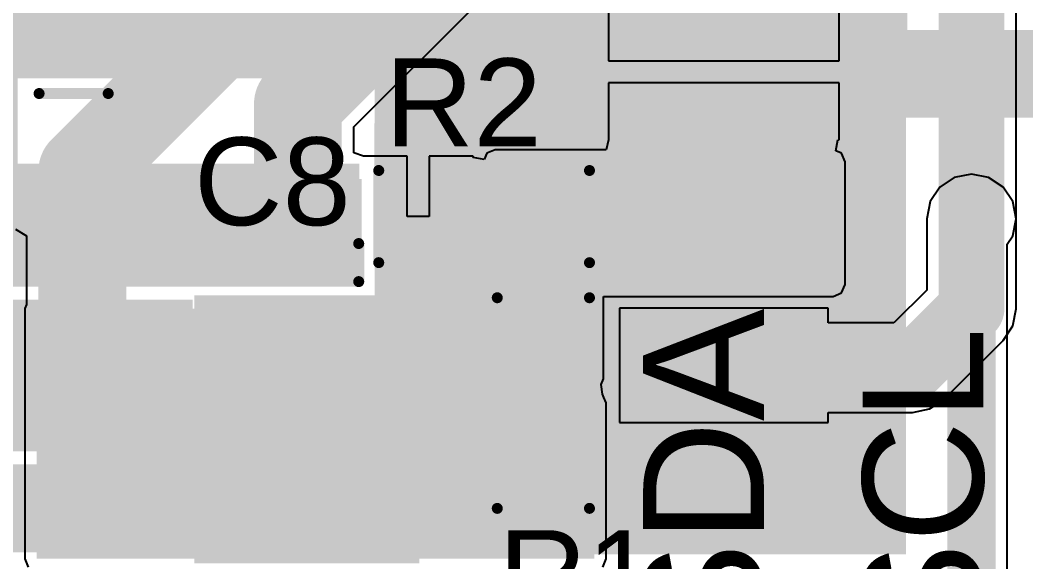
# Model space of a CAD drawing. Header units: millimetres. Extents: x -0.27 to 4.7, y -0.39 to 2.83.
# Drawn here: x 2.0025 to 2.4606, y 2.2106 to 2.4575 of the extents above; entities that cross this region are included whole.
import ezdxf

# ---------------------------------------------------------------- set-up
doc = ezdxf.new("R2010")
doc.units = ezdxf.units.MM
doc.header["$MEASUREMENT"] = 0
for name, color, linetype in [('BottomLayer', 5, 'Continuous'), ('BottomSolder', 6, 'Continuous'), ('TopLayer', 1, 'Continuous'), ('TopOverlay', 2, 'Continuous'), ('TopPaste', 8, 'Continuous'), ('TopSolder', 216, 'Continuous'), ('ViaHoleLayer', 16, 'Continuous')]:
    doc.layers.add(name, color=color, linetype=linetype)
doc.styles.add('Arial', font='', dxfattribs={"height": 0.2})
doc.styles.get('Arial').set_extended_font_data('Arial')

# ---------------------------------------------------------------- blocks, each defined once
blk = doc.blocks.new('DDPAK_58')
at = {"layer": 'TopLayer'}
for points in [[(-0.02106, -0.14636), (0.02106, -0.14636), (0.02106, -0.2314), (-0.02106, -0.2314)], [(0.04587, -0.14636), (0.08799, -0.14636), (0.08799, -0.2314), (0.04587, -0.2314)], [(0.1128, -0.14636), (0.15492, -0.14636), (0.15492, -0.2314), (0.1128, -0.2314)]]:
    blk.add_hatch(color=1, dxfattribs=at).paths.add_polyline_path(points)
at = {"layer": 'TopPaste'}
for points in [[(-0.02106, -0.14636), (0.02106, -0.14636), (0.02106, -0.2314), (-0.02106, -0.2314)], [(0.04587, -0.14636), (0.08799, -0.14636), (0.08799, -0.2314), (0.04587, -0.2314)], [(0.1128, -0.14636), (0.15492, -0.14636), (0.15492, -0.2314), (0.1128, -0.2314)]]:
    blk.add_hatch(color=8, dxfattribs=at).paths.add_polyline_path(points)
at = {"layer": 'TopSolder'}
for points in [[(-0.02303, -0.14439), (0.02303, -0.14439), (0.02303, -0.23337), (-0.02303, -0.23337)], [(0.0439, -0.14439), (0.08996, -0.14439), (0.08996, -0.23337), (0.0439, -0.23337)], [(0.11083, -0.14439), (0.15689, -0.14439), (0.15689, -0.23337), (0.11083, -0.23337)]]:
    blk.add_hatch(color=216, dxfattribs=at).paths.add_polyline_path(points)
blk = doc.blocks.new('R___0603_102')
at = {"layer": 'TopLayer'}
for points in [[(-0.015, 0.0175), (-0.015, -0.0175), (-0.045, -0.0175), (-0.045, 0.0175)], [(0.045, 0.0175), (0.045, -0.0175), (0.015, -0.0175), (0.015, 0.0175)]]:
    blk.add_hatch(color=1, dxfattribs=at).paths.add_polyline_path(points)
at = {"layer": 'TopPaste'}
for points in [[(-0.015, 0.0175), (-0.015, -0.0175), (-0.045, -0.0175), (-0.045, 0.0175)], [(0.045, 0.0175), (0.045, -0.0175), (0.015, -0.0175), (0.015, 0.0175)]]:
    blk.add_hatch(color=8, dxfattribs=at).paths.add_polyline_path(points)
at = {"layer": 'TopSolder'}
for points in [[(-0.011, 0.0215), (-0.011, -0.0215), (-0.049, -0.0215), (-0.049, 0.0215)], [(0.049, 0.0215), (0.049, -0.0215), (0.011, -0.0215), (0.011, 0.0215)]]:
    blk.add_hatch(color=216, dxfattribs=at).paths.add_polyline_path(points)
at = {"layer": 'TopOverlay', "const_width": 0.005}
for points in [[(-0.048, 0.021), (0.048, 0.021)], [(-0.048, -0.021), (-0.048, 0.021)], [(0.048, -0.021), (0.048, 0.021)], [(-0.048, -0.021), (0.048, -0.021)]]:
    blk.add_lwpolyline(points, dxfattribs=at)
at = {"layer": 'TopOverlay', "const_width": 0.0025}
for points in [[(-0.04925, 0.021, 1), (-0.04675, 0.021, 1)], [(-0.04925, 0.021, 1), (-0.04675, 0.021, 1)], [(0.04675, 0.021, 1), (0.04925, 0.021, 1)], [(0.04675, 0.021, 1), (0.04925, 0.021, 1)], [(-0.04925, -0.021, 1), (-0.04675, -0.021, 1)], [(-0.04925, -0.021, 1), (-0.04675, -0.021, 1)], [(0.04675, -0.021, 1), (0.04925, -0.021, 1)], [(0.04675, -0.021, 1), (0.04925, -0.021, 1)]]:
    blk.add_lwpolyline(points, format="xyb", close=True, dxfattribs=at)
blk = doc.blocks.new('R___0603_103')
at = {"layer": 'TopLayer'}
for points in [[(-0.015, 0.0175), (-0.015, -0.0175), (-0.045, -0.0175), (-0.045, 0.0175)], [(0.045, 0.0175), (0.045, -0.0175), (0.015, -0.0175), (0.015, 0.0175)]]:
    blk.add_hatch(color=1, dxfattribs=at).paths.add_polyline_path(points)
at = {"layer": 'TopPaste'}
for points in [[(-0.015, 0.0175), (-0.015, -0.0175), (-0.045, -0.0175), (-0.045, 0.0175)], [(0.045, 0.0175), (0.045, -0.0175), (0.015, -0.0175), (0.015, 0.0175)]]:
    blk.add_hatch(color=8, dxfattribs=at).paths.add_polyline_path(points)
at = {"layer": 'TopSolder'}
for points in [[(-0.011, 0.0215), (-0.011, -0.0215), (-0.049, -0.0215), (-0.049, 0.0215)], [(0.049, 0.0215), (0.049, -0.0215), (0.011, -0.0215), (0.011, 0.0215)]]:
    blk.add_hatch(color=216, dxfattribs=at).paths.add_polyline_path(points)
at = {"layer": 'TopOverlay', "const_width": 0.005}
for points in [[(-0.048, 0.021), (0.048, 0.021)], [(-0.048, 0.021), (-0.048, -0.021)], [(0.048, 0.021), (0.048, -0.021)], [(-0.048, -0.021), (0.048, -0.021)]]:
    blk.add_lwpolyline(points, dxfattribs=at)
at = {"layer": 'TopOverlay', "const_width": 0.0025}
for points in [[(-0.04925, 0.021, 1), (-0.04675, 0.021, 1)], [(-0.04925, 0.021, 1), (-0.04675, 0.021, 1)], [(0.04675, 0.021, 1), (0.04925, 0.021, 1)], [(0.04675, 0.021, 1), (0.04925, 0.021, 1)], [(-0.04925, -0.021, 1), (-0.04675, -0.021, 1)], [(-0.04925, -0.021, 1), (-0.04675, -0.021, 1)], [(0.04675, -0.021, 1), (0.04925, -0.021, 1)], [(0.04675, -0.021, 1), (0.04925, -0.021, 1)]]:
    blk.add_lwpolyline(points, format="xyb", close=True, dxfattribs=at)
blk = doc.blocks.new('C____D_211')
at = {"layer": 'TopLayer'}
for points in [[(-0.16732, 0.05709), (-0.07283, 0.05709), (-0.07283, -0.05709), (-0.16732, -0.05709)], [(0.07283, 0.05709), (0.16732, 0.05709), (0.16732, -0.05709), (0.07283, -0.05709)]]:
    blk.add_hatch(color=1, dxfattribs=at).paths.add_polyline_path(points)
at = {"layer": 'TopPaste'}
for points in [[(-0.16732, 0.05709), (-0.07283, 0.05709), (-0.07283, -0.05709), (-0.16732, -0.05709)], [(0.07283, 0.05709), (0.16732, 0.05709), (0.16732, -0.05709), (0.07283, -0.05709)]]:
    blk.add_hatch(color=8, dxfattribs=at).paths.add_polyline_path(points)
at = {"layer": 'TopSolder'}
for points in [[(-0.17132, 0.06109), (-0.06883, 0.06109), (-0.06883, -0.06109), (-0.17132, -0.06109)], [(0.06883, 0.06109), (0.17132, 0.06109), (0.17132, -0.06109), (0.06883, -0.06109)]]:
    blk.add_hatch(color=216, dxfattribs=at).paths.add_polyline_path(points)
at = {"layer": 'TopOverlay', "const_width": 0.005}
for points in [[(-0.177, 0.099), (-0.177, 0.07)], [(-0.1437, 0.08465), (-0.1437, 0.0673)], [(0.1437, 0.08465), (-0.1437, 0.08465)], [(0.1437, 0.08465), (0.1437, 0.0673)], [(-0.16, 0.084), (-0.193, 0.084)], [(-0.1437, -0.0673), (-0.1437, -0.08465)], [(0.1437, -0.0673), (0.1437, -0.08465)], [(0.1437, -0.08465), (-0.1437, -0.08465)]]:
    blk.add_lwpolyline(points, dxfattribs=at)
at = {"layer": 'TopOverlay', "const_width": 0.0025}
for points in [[(-0.17825, 0.099, 1), (-0.17575, 0.099, 1)], [(-0.14495, 0.08465, 1), (-0.14245, 0.08465, 1)], [(-0.14495, 0.08465, 1), (-0.14245, 0.08465, 1)], [(0.14245, 0.08465, 1), (0.14495, 0.08465, 1)], [(0.14245, 0.08465, 1), (0.14495, 0.08465, 1)], [(-0.19425, 0.084, 1), (-0.19175, 0.084, 1)], [(-0.16125, 0.084, 1), (-0.15875, 0.084, 1)], [(-0.17825, 0.07, 1), (-0.17575, 0.07, 1)], [(-0.14495, 0.0673, 1), (-0.14245, 0.0673, 1)], [(0.14245, 0.0673, 1), (0.14495, 0.0673, 1)], [(-0.14495, -0.0673, 1), (-0.14245, -0.0673, 1)], [(0.14245, -0.0673, 1), (0.14495, -0.0673, 1)], [(-0.14495, -0.08465, 1), (-0.14245, -0.08465, 1)], [(-0.14495, -0.08465, 1), (-0.14245, -0.08465, 1)], [(0.14245, -0.08465, 1), (0.14495, -0.08465, 1)], [(0.14245, -0.08465, 1), (0.14495, -0.08465, 1)]]:
    blk.add_lwpolyline(points, format="xyb", close=True, dxfattribs=at)
blk = doc.blocks.new('20SVPF120M_213')
at = {"layer": 'TopLayer'}
for points in [[(-0.17913, 0.0315), (-0.04134, 0.0315), (-0.04134, -0.0315), (-0.17913, -0.0315)], [(0.04134, 0.0315), (0.17913, 0.0315), (0.17913, -0.0315), (0.04134, -0.0315)]]:
    blk.add_hatch(color=1, dxfattribs=at).paths.add_polyline_path(points)
at = {"layer": 'TopPaste'}
for points in [[(-0.17913, 0.0315), (-0.04134, 0.0315), (-0.04134, -0.0315), (-0.17913, -0.0315)], [(0.04134, 0.0315), (0.17913, 0.0315), (0.17913, -0.0315), (0.04134, -0.0315)]]:
    blk.add_hatch(color=8, dxfattribs=at).paths.add_polyline_path(points)
at = {"layer": 'TopSolder'}
for points in [[(-0.18313, 0.0355), (-0.03734, 0.0355), (-0.03734, -0.0355), (-0.18313, -0.0355)], [(0.03734, 0.0355), (0.18313, 0.0355), (0.18313, -0.0355), (0.03734, -0.0355)]]:
    blk.add_hatch(color=216, dxfattribs=at).paths.add_polyline_path(points)
at = {"layer": 'TopOverlay', "const_width": 0.005}
for points in [[(-0.07677, 0.12992), (-0.12992, 0.07677)], [(-0.07677, 0.12992), (0.12992, 0.12992)], [(0.12992, 0.12992), (0.12992, 0.04528)], [(-0.12992, 0.07677), (-0.12992, 0.04528)], [(-0.153, 0.064), (-0.153, 0.043)], [(-0.162, 0.053), (-0.144, 0.053)], [(-0.12992, -0.04528), (-0.12992, -0.07677)], [(0.12992, -0.04528), (0.12992, -0.12992)], [(-0.12992, -0.07677), (-0.07677, -0.12992)], [(-0.07677, -0.12992), (0.12992, -0.12992)]]:
    blk.add_lwpolyline(points, dxfattribs=at)
at = {"layer": 'TopOverlay', "const_width": 0.0025}
for points in [[(-0.07802, 0.12992, 1), (-0.07552, 0.12992, 1)], [(-0.07802, 0.12992, 1), (-0.07552, 0.12992, 1)], [(0.12867, 0.12992, 1), (0.13117, 0.12992, 1)], [(0.12867, 0.12992, 1), (0.13117, 0.12992, 1)], [(-0.13117, 0.07677, 1), (-0.12867, 0.07677, 1)], [(-0.13117, 0.07677, 1), (-0.12867, 0.07677, 1)], [(-0.15425, 0.064, 1), (-0.15175, 0.064, 1)], [(-0.16325, 0.053, 1), (-0.16075, 0.053, 1)], [(-0.14525, 0.053, 1), (-0.14275, 0.053, 1)], [(-0.13117, 0.04528, 1), (-0.12867, 0.04528, 1)], [(0.12867, 0.04528, 1), (0.13117, 0.04528, 1)], [(-0.15425, 0.043, 1), (-0.15175, 0.043, 1)], [(-0.13117, -0.04528, 1), (-0.12867, -0.04528, 1)], [(0.12867, -0.04528, 1), (0.13117, -0.04528, 1)], [(-0.13117, -0.07677, 1), (-0.12867, -0.07677, 1)], [(-0.13117, -0.07677, 1), (-0.12867, -0.07677, 1)], [(-0.07802, -0.12992, 1), (-0.07552, -0.12992, 1)], [(-0.07802, -0.12992, 1), (-0.07552, -0.12992, 1)], [(0.12867, -0.12992, 1), (0.13117, -0.12992, 1)], [(0.12867, -0.12992, 1), (0.13117, -0.12992, 1)]]:
    blk.add_lwpolyline(points, format="xyb", close=True, dxfattribs=at)

msp = doc.modelspace()

# ---------------------------------------------------------------- hatches: boundary and pattern name
at = {"layer": 'BottomLayer'}
for points in [[(1.87, 2.431), (2.40668, 2.431), (2.40668, 2.55495), (1.87, 2.55495)], [(2.164, 2.214), (2.406, 2.214), (2.406, 2.449), (2.164, 2.449)], [(1.621, 2.336), (2.157, 2.336), (2.157, 2.392), (1.621, 2.392)], [(1.20082, 2.26095), (2.081, 2.26095), (2.081, 2.33), (1.20082, 2.33)]]:
    msp.add_hatch(color=5, dxfattribs=at).paths.add_polyline_path(points)
h = msp.add_hatch(color=5, dxfattribs=at)
edge = h.paths.add_edge_path()
edge.add_arc((2.43582, 2.36695), 0.01181, 0, 360)
h = msp.add_hatch(color=5, dxfattribs=at)
edge = h.paths.add_edge_path()
edge.add_arc((2.115, 2.35895), 0.01181, 0, 360)
h = msp.add_hatch(color=5, dxfattribs=at)
edge = h.paths.add_edge_path()
edge.add_arc((2.14382, 2.35895), 0.01181, 0, 360)
h = msp.add_hatch(color=5, dxfattribs=at)
edge = h.paths.add_edge_path()
edge.add_arc((2.037, 2.314), 0.01181, 0, 360)
h = msp.add_hatch(color=5, dxfattribs=at)
edge = h.paths.add_edge_path()
edge.add_arc((2.063, 2.314), 0.01181, 0, 360)
h = msp.add_hatch(color=5, dxfattribs=at)
edge = h.paths.add_edge_path()
edge.add_arc((2.037, 2.288), 0.01181, 0, 360)
h = msp.add_hatch(color=5, dxfattribs=at)
edge = h.paths.add_edge_path()
edge.add_arc((2.063, 2.288), 0.01181, 0, 360)
at = {"layer": 'BottomSolder'}
h = msp.add_hatch(color=6, dxfattribs=at)
edge = h.paths.add_edge_path()
edge.add_arc((2.43582, 2.36695), 0.00591, 0, 360)
h = msp.add_hatch(color=6, dxfattribs=at)
edge = h.paths.add_edge_path()
edge.add_arc((2.115, 2.35895), 0.00591, 0, 360)
h = msp.add_hatch(color=6, dxfattribs=at)
edge = h.paths.add_edge_path()
edge.add_arc((2.14382, 2.35895), 0.00591, 0, 360)
h = msp.add_hatch(color=6, dxfattribs=at)
edge = h.paths.add_edge_path()
edge.add_arc((2.037, 2.314), 0.00591, 0, 360)
h = msp.add_hatch(color=6, dxfattribs=at)
edge = h.paths.add_edge_path()
edge.add_arc((2.063, 2.314), 0.00591, 0, 360)
h = msp.add_hatch(color=6, dxfattribs=at)
edge = h.paths.add_edge_path()
edge.add_arc((2.037, 2.288), 0.00591, 0, 360)
h = msp.add_hatch(color=6, dxfattribs=at)
edge = h.paths.add_edge_path()
edge.add_arc((2.063, 2.288), 0.00591, 0, 360)
at = {"layer": 'TopLayer'}
for points in [[(2.21882, 2.33695), (2.37282, 2.33695), (2.37282, 2.39295), (2.21882, 2.39295)], [(2.099, 2.338), (2.158, 2.338), (2.158, 2.385), (2.099, 2.385)], [(2.21882, 2.29395), (2.26282, 2.29395), (2.26282, 2.35695), (2.21882, 2.35695)], [(2.091, 2.326), (2.01, 2.326), (2.01, 2.212), (2.091, 2.212)], [(2.08, 2.212), (2.264, 2.212), (2.264, 2.283), (2.08, 2.283)]]:
    msp.add_hatch(color=1, dxfattribs=at).paths.add_polyline_path(points)
h = msp.add_hatch(color=1, dxfattribs=at)
edge = h.paths.add_edge_path()
edge.add_arc((2.43582, 2.36695), 0.01181, 0, 360)
h = msp.add_hatch(color=1, dxfattribs=at)
edge = h.paths.add_edge_path()
edge.add_arc((2.115, 2.35895), 0.01181, 0, 360)
h = msp.add_hatch(color=1, dxfattribs=at)
edge = h.paths.add_edge_path()
edge.add_arc((2.14382, 2.35895), 0.01181, 0, 360)
h = msp.add_hatch(color=1, dxfattribs=at)
edge = h.paths.add_edge_path()
edge.add_arc((2.037, 2.314), 0.01181, 0, 360)
h = msp.add_hatch(color=1, dxfattribs=at)
edge = h.paths.add_edge_path()
edge.add_arc((2.063, 2.314), 0.01181, 0, 360)
h = msp.add_hatch(color=1, dxfattribs=at)
edge = h.paths.add_edge_path()
edge.add_arc((2.037, 2.288), 0.01181, 0, 360)
h = msp.add_hatch(color=1, dxfattribs=at)
edge = h.paths.add_edge_path()
edge.add_arc((2.063, 2.288), 0.01181, 0, 360)
at = {"layer": 'TopSolder'}
h = msp.add_hatch(color=216, dxfattribs=at)
edge = h.paths.add_edge_path()
edge.add_arc((2.43582, 2.36695), 0.00591, 0, 360)
h = msp.add_hatch(color=216, dxfattribs=at)
edge = h.paths.add_edge_path()
edge.add_arc((2.115, 2.35895), 0.00591, 0, 360)
h = msp.add_hatch(color=216, dxfattribs=at)
edge = h.paths.add_edge_path()
edge.add_arc((2.14382, 2.35895), 0.00591, 0, 360)
h = msp.add_hatch(color=216, dxfattribs=at)
edge = h.paths.add_edge_path()
edge.add_arc((2.037, 2.314), 0.00591, 0, 360)
h = msp.add_hatch(color=216, dxfattribs=at)
edge = h.paths.add_edge_path()
edge.add_arc((2.063, 2.314), 0.00591, 0, 360)
h = msp.add_hatch(color=216, dxfattribs=at)
edge = h.paths.add_edge_path()
edge.add_arc((2.037, 2.288), 0.00591, 0, 360)
h = msp.add_hatch(color=216, dxfattribs=at)
edge = h.paths.add_edge_path()
edge.add_arc((2.063, 2.288), 0.00591, 0, 360)
at = {"layer": 'ViaHoleLayer'}
h = msp.add_hatch(color=16, dxfattribs=at)
edge = h.paths.add_edge_path()
edge.add_arc((2.43582, 2.36695), 0.00591, 0, 360)
h = msp.add_hatch(color=16, dxfattribs=at)
edge = h.paths.add_edge_path()
edge.add_arc((2.115, 2.35895), 0.00591, 0, 360)
h = msp.add_hatch(color=16, dxfattribs=at)
edge = h.paths.add_edge_path()
edge.add_arc((2.14382, 2.35895), 0.00591, 0, 360)
h = msp.add_hatch(color=16, dxfattribs=at)
edge = h.paths.add_edge_path()
edge.add_arc((2.037, 2.314), 0.00591, 0, 360)
h = msp.add_hatch(color=16, dxfattribs=at)
edge = h.paths.add_edge_path()
edge.add_arc((2.063, 2.314), 0.00591, 0, 360)
h = msp.add_hatch(color=16, dxfattribs=at)
edge = h.paths.add_edge_path()
edge.add_arc((2.037, 2.288), 0.00591, 0, 360)
h = msp.add_hatch(color=16, dxfattribs=at)
edge = h.paths.add_edge_path()
edge.add_arc((2.063, 2.288), 0.00591, 0, 360)

# ---------------------------------------------------------------- linework, layer by layer
at = {"layer": 'BottomLayer'}
for p, q in [((2.45621, 2.36695), (2.45621, 2.48295)), ((2.45466, 2.35914), (2.45621, 2.36695)), ((2.45214, 2.35536), (2.45466, 2.35914)), ((2.45214, 2.18593), (2.45214, 2.35536))]:
    msp.add_line(p, q, dxfattribs=at)
for points, const_width in [([(2.361, 2.278), (2.361, 2.48895)], 0.04), ([(2.43582, 2.36695), (2.43582, 2.48295)], 0.03), ([(2.43582, 2.17918), (2.43582, 2.36695)], 0.022), ([(2.31795, 2.23495), (2.361, 2.278)], 0.04), ([(1.2743, 2.23495), (2.31795, 2.23495)], 0.04)]:
    msp.add_lwpolyline(points, dxfattribs=dict(at, const_width=const_width))
for points, const_width in [([(2.42832, 2.36695, 1), (2.44332, 2.36695, 1)], 0.015), ([(2.43032, 2.36695, 1), (2.44132, 2.36695, 1)], 0.011), ([(2.351, 2.278, 1), (2.371, 2.278, 1)], 0.02), ([(2.351, 2.278, 1), (2.371, 2.278, 1)], 0.02), ([(2.30795, 2.23495, 1), (2.32795, 2.23495, 1)], 0.02), ([(2.30795, 2.23495, 1), (2.32795, 2.23495, 1)], 0.02)]:
    msp.add_lwpolyline(points, format="xyb", close=True, dxfattribs=dict(at, const_width=const_width))
at = {"layer": 'TopLayer'}
for p, q in [((2.15449, 2.4088), (2.2182, 2.47251)), ((2.27055, 2.46501), (2.27055, 2.43895)), ((2.37559, 2.43895), (2.37559, 2.46159)), ((2.27055, 2.43895), (2.32307, 2.43895)), ((2.32307, 2.43895), (2.37559, 2.43895)), ((2.32307, 2.42895), (2.27055, 2.42895)), ((2.27055, 2.42895), (2.27055, 2.40336)), ((2.37559, 2.42895), (2.32307, 2.42895)), ((2.37559, 2.40289), (2.37559, 2.42895)), ((2.15449, 2.39706), (2.15449, 2.4088)), ((2.27055, 2.40289), (2.2694, 2.39836)), ((2.27055, 2.40336), (2.27055, 2.40289)), ((2.37397, 2.39789), (2.37496, 2.40289)), ((2.37496, 2.40289), (2.37559, 2.40289)), ((2.15882, 2.39545), (2.15449, 2.39706)), ((2.215, 2.39678), (2.21382, 2.39394)), ((2.21882, 2.39836), (2.215, 2.39678)), ((2.2694, 2.39836), (2.21882, 2.39836)), ((2.37665, 2.39678), (2.37397, 2.39789)), ((2.37823, 2.39295), (2.37665, 2.39678)), ((2.17882, 2.39545), (2.15882, 2.39545)), ((2.15882, 2.39545), (2.15882, 2.39545)), ((2.17882, 2.36795), (2.17882, 2.39545)), ((2.20882, 2.39545), (2.18882, 2.39545)), ((2.18882, 2.39545), (2.18882, 2.36795)), ((2.20882, 2.39494), (2.20882, 2.39545)), ((2.21382, 2.39394), (2.20882, 2.39494)), ((2.37823, 2.33695), (2.37823, 2.39295)), ((2.43582, 2.38734), (2.42802, 2.38579)), ((2.44363, 2.38579), (2.43582, 2.38734)), ((2.42802, 2.38579), (2.4214, 2.38137)), ((2.45024, 2.38137), (2.44363, 2.38579)), ((2.4214, 2.38137), (2.41698, 2.37475)), ((2.45466, 2.37475), (2.45024, 2.38137)), ((2.41698, 2.37475), (2.41543, 2.36695)), ((2.45621, 2.36695), (2.45466, 2.37475)), ((2.18882, 2.36795), (2.17882, 2.36795)), ((2.41543, 2.36695), (2.41543, 2.3344)), ((2.45621, 2.32595), (2.45621, 2.36695)), ((2.00033, 2.36214), (2.00533, 2.35915)), ((2.00533, 2.35915), (2.00533, 2.3278)), ((2.37665, 2.33312), (2.37823, 2.33695)), ((2.37282, 2.33154), (2.37665, 2.33312)), ((2.41543, 2.3344), (2.40052, 2.31948)), ((2.00533, 2.3278), (2.00459, 2.326)), ((2.26823, 2.29395), (2.26823, 2.33154)), ((2.26823, 2.33154), (2.37282, 2.33154)), ((2.00459, 2.326), (2.00459, 2.212)), ((2.37059, 2.32615), (2.27555, 2.32615)), ((2.27555, 2.32615), (2.27555, 2.27403)), ((2.37059, 2.31948), (2.37059, 2.32615)), ((2.45466, 2.31814), (2.45621, 2.32595)), ((2.40052, 2.31948), (2.37059, 2.31948)), ((2.45024, 2.31153), (2.45466, 2.31814)), ((2.42338, 2.28467), (2.45024, 2.31153)), ((2.2672, 2.29145), (2.26823, 2.29395)), ((2.2678, 2.28705), (2.2672, 2.29145)), ((2.26838, 2.2855), (2.2678, 2.28705)), ((2.26941, 2.283), (2.26838, 2.2855)), ((2.26941, 2.212), (2.26941, 2.283)), ((2.41677, 2.28025), (2.42338, 2.28467)), ((2.37059, 2.27403), (2.37059, 2.2787)), ((2.37059, 2.2787), (2.40896, 2.2787)), ((2.40896, 2.2787), (2.41677, 2.28025)), ((2.27555, 2.27403), (2.37059, 2.27403)), ((2.00459, 2.212), (2.00617, 2.20817)), ((2.26783, 2.20817), (2.26941, 2.212))]:
    msp.add_line(p, q, dxfattribs=at)
for points, const_width in [([(2.03082, 2.38882), (2.243, 2.601)], 0.04), ([(2.129, 2.41936), (2.20764, 2.498)], 0.04), ([(2.18382, 2.40895), (2.20782, 2.43295)], 0.04), ([(2.20782, 2.43295), (2.70082, 2.43295)], 0.04), ([(2.129, 2.37295), (2.129, 2.41936)], 0.04), ([(2.18382, 2.36795), (2.18382, 2.40895)], 0.04), ([(2.03082, 2.27295), (2.03082, 2.38882)], 0.04), ([(2.43582, 2.32595), (2.43582, 2.36695)], 0.03), ([(2.40896, 2.29909), (2.43582, 2.32595)], 0.03), ([(2.32307, 2.29909), (2.40896, 2.29909)], 0.03), ([(2.15982, 2.25295), (2.24082, 2.25295)], 0.022)]:
    msp.add_lwpolyline(points, dxfattribs=dict(at, const_width=const_width))
for points, const_width in [([(2.19782, 2.43295, 1), (2.21782, 2.43295, 1)], 0.02), ([(2.19782, 2.43295, 1), (2.21782, 2.43295, 1)], 0.02), ([(2.119, 2.41936, 1), (2.139, 2.41936, 1)], 0.02), ([(2.119, 2.41936, 1), (2.139, 2.41936, 1)], 0.02), ([(2.17382, 2.40895, 1), (2.19382, 2.40895, 1)], 0.02), ([(2.17382, 2.40895, 1), (2.19382, 2.40895, 1)], 0.02), ([(2.02082, 2.38882, 1), (2.04082, 2.38882, 1)], 0.02), ([(2.02082, 2.38882, 1), (2.04082, 2.38882, 1)], 0.02), ([(2.119, 2.37295, 1), (2.139, 2.37295, 1)], 0.02), ([(2.17382, 2.36795, 1), (2.19382, 2.36795, 1)], 0.02), ([(2.42832, 2.36695, 1), (2.44332, 2.36695, 1)], 0.015), ([(2.42832, 2.32595, 1), (2.44332, 2.32595, 1)], 0.015), ([(2.42832, 2.32595, 1), (2.44332, 2.32595, 1)], 0.015), ([(2.31557, 2.29909, 1), (2.33057, 2.29909, 1)], 0.015), ([(2.40146, 2.29909, 1), (2.41646, 2.29909, 1)], 0.015), ([(2.40146, 2.29909, 1), (2.41646, 2.29909, 1)], 0.015), ([(2.02082, 2.27295, 1), (2.04082, 2.27295, 1)], 0.02), ([(2.15432, 2.25295, 1), (2.16532, 2.25295, 1)], 0.011), ([(2.23532, 2.25295, 1), (2.24632, 2.25295, 1)], 0.011)]:
    msp.add_lwpolyline(points, format="xyb", close=True, dxfattribs=dict(at, const_width=const_width))

# ---------------------------------------------------------------- block references
for name, p, rotation in [('20SVPF120M_213', (1.96582, 2.55395), 90), ('DDPAK_58', (2.51194, 2.43395), 270), ('C____D_211', (2.013, 2.271), 180), ('R___0603_103', (2.24082, 2.28295), 90)]:
    msp.add_blockref(name, p, dxfattribs=dict(rotation=rotation))
msp.add_blockref('R___0603_102', (2.21382, 2.36795))

# ---------------------------------------------------------------- texts
at = {"layer": 'TopOverlay', "style": 'Arial'}
for s, p in [('R2', (2.16868, 2.40001)), ('C8', (2.08168, 2.36401)), ('R1', (2.22034, 2.18501))]:
    msp.add_text(s, height=0.04, dxfattribs=at).set_placement(p)
for s, p in [('SDA', (2.34126, 2.16802)), ('SCL', (2.44126, 2.16802))]:
    msp.add_text(s, height=0.055, rotation=90, dxfattribs=at).set_placement(p)

doc.saveas('drawing.dxf')
